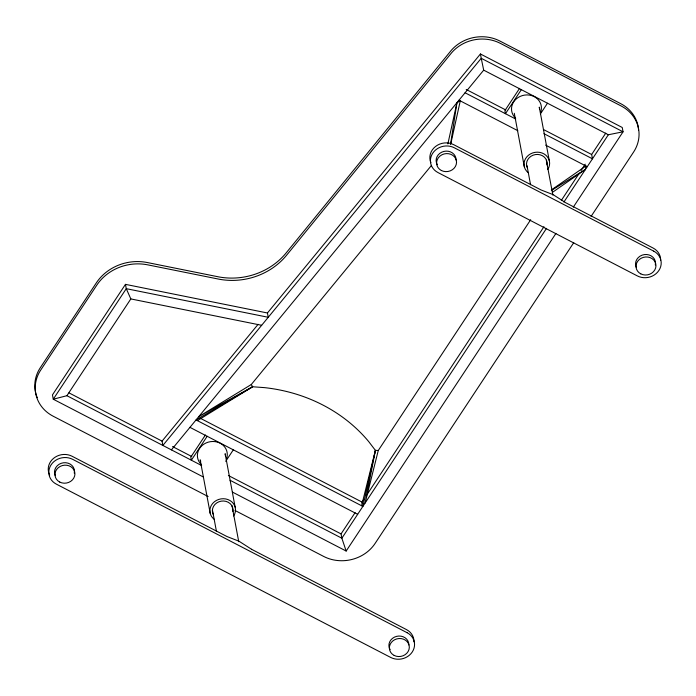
<?xml version="1.0" encoding="UTF-8"?>
<svg xmlns="http://www.w3.org/2000/svg" width="696" height="696" viewBox="0 0 696 696"><rect width="100%" height="100%" fill="white"/><g stroke="black" fill="none" stroke-linecap="round" stroke-linejoin="round"><path stroke-width="1.04" d="M552.711 192.174L585.449 169.415L585.91 166.005L551.31 189.982M450.582 144.107L456.95 102.669L460.265 100.868L450.721 144.115M431.529 165.344L251.282 384.523L198.786 416.608L252.631 386.759L264.593 387.637A160.672 144.411 -10.6 0 1 368.723 441.612L375.405 450.373L365.13 502.999L378.267 450.495L530.691 219.719M447.876 143.907L456.95 102.669M378.267 450.495L375.405 450.373L362.877 506.41L196.046 419.932L252.631 386.759L251.282 384.523M361.581 505.748L375.405 450.373M573.304 207.121L623.05 131.805L622.241 127.49L480.431 53.983L267.438 312.983L125.463 284.36L52.461 394.893L53.261 399.208L203.563 477.117M267.438 312.983L268.247 317.289L126.272 288.675L53.261 399.208L66.912 395.702L130.831 298.923L126.272 288.675L125.463 284.36M205.424 434.974L190.791 457.133L191.365 460.213L207.173 436.279M225.704 461.361L233.317 449.833M519.581 88.366L504.878 110.629L505.453 113.709L521.339 89.662M540.427 113.9L547.482 103.217M555.93 233.438L346.164 551.041L341.858 538.226L341.057 533.91L355.099 512.639M362.39 503.826L362.068 502.103L363.86 499.38M366.253 495.761L543.959 226.705M561.315 200.431L579.263 173.252M581.056 170.537L585.249 164.195M543.959 133.675L592.453 158.81L591.652 154.495L605.764 133.119M546.534 228.331L341.858 538.226L230.037 480.266M563.899 202.049L608.339 134.763L623.05 131.805L481.232 58.29L480.431 53.983M573.73 242.686L375.127 543.393A37.567 33.765 -10.6 0 1 323.64 556.417L235.074 510.507M591.078 216.421L633.551 152.119A37.567 33.765 -10.6 0 0 621.145 105.975L500.372 43.37A37.567 33.765 -10.6 0 0 451.704 52.67L286.917 254.832A65.424 58.803 -10.6 0 1 217.239 278.826L147.7 264.845A46.24 41.56 -10.6 0 0 96.753 285.221L40.725 370.046A37.567 33.765 -10.6 0 0 53.131 416.191L208.121 496.535M608.339 134.763L483.694 70.148L481.232 58.29L162.864 445.44L162.055 441.125L258.112 324.319M171.425 449.877L483.694 70.148M551.545 190.365L585.449 169.415M197.386 420.628L252.631 386.759M130.831 298.923L261.661 325.293M466.207 89.471L505.766 109.977M543.402 129.491L591.652 154.495M465.076 92.785L515.727 119.033M458.977 100.198L517.815 130.7M545.629 145.116L587.25 166.692M200.056 418.122L362.068 502.103M189.947 427.353L357.666 514.292M68.982 392.875L162.055 441.125M172.538 446.562L191.8 456.541M228.392 475.516L341.057 533.91M66.912 395.702L201.64 465.537M232.473 492.107L346.164 551.041M251.56 549.292L406.49 629.602A15.73 14.137 -10.6 0 1 413.981 641.799M251.613 549.309L238.963 541.192L226.966 536.538L72.088 456.254A15.73 14.137 -10.6 0 0 53.479 458.412A15.73 14.137 -10.6 0 0 49.677 475.09M200.726 461.265L200.17 459.856L210.227 513.483M514.3 113.291L524.349 166.918M549.283 160.611L539.278 107.158L539.609 109.22M546.325 160.176L552.868 195.124M526.994 165.665L530.561 184.727M235.152 507.175L225.147 453.722L225.478 455.784M232.003 505.679L238.737 541.688M212.463 510.107L216.43 531.292M201.501 464.728A15.008 13.494 -10.6 0 1 200.5 447.163A15.008 13.494 -10.6 0 1 219.579 442.926A15.008 13.494 -10.6 0 1 226.383 459.203M213.324 514.57A10.353 9.3 -10.6 0 1 221.267 501.137A10.353 9.3 -10.6 0 1 232.882 511.421M213.994 519.155A12.867 11.562 -10.6 0 1 212.715 503.382A12.867 11.562 -10.6 0 1 230.08 500.589A12.867 11.562 -10.6 0 1 233.63 515.997M515.623 118.172A15.008 13.494 -10.6 0 1 514.631 100.598A15.008 13.494 -10.6 0 1 533.71 96.37A15.008 13.494 -10.6 0 1 540.505 112.648M527.455 168.006A10.353 9.3 -10.6 0 1 535.398 154.573A10.353 9.3 -10.6 0 1 547.004 164.865M528.125 172.599A12.867 11.562 -10.6 0 1 526.846 156.826A12.867 11.562 -10.6 0 1 544.211 154.034A12.867 11.562 -10.6 0 1 547.752 169.441M638.571 130.135A37.567 33.765 -10.6 0 0 620.71 103.66L499.937 41.055A37.567 33.765 -10.6 0 0 451.278 50.364L286.482 252.518A65.424 58.803 -10.6 0 1 216.804 276.512L147.274 262.531A46.24 41.56 -10.6 0 0 96.318 282.907L40.29 367.74A37.567 33.765 -10.6 0 0 37.288 397.686M55.341 475.646A10.014 8.996 -10.6 0 1 63.432 462.779A10.014 8.996 -10.6 0 1 74.263 473.176M390.117 649.69A10.014 8.996 -10.6 0 1 396.546 636.37A10.014 8.996 -10.6 0 1 408.856 644.948M437.332 164.769A10.014 8.996 -10.6 0 1 443.761 151.45A10.014 8.996 -10.6 0 1 456.071 160.028M636.379 267.447A10.014 8.996 -10.6 0 1 644.47 254.579A10.014 8.996 -10.6 0 1 655.301 264.976M660.626 260.252A15.73 14.137 -10.6 0 0 653.126 248.054L565.691 202.727L553.094 194.628L541.096 189.982L453.705 144.681A15.73 14.137 -10.6 0 0 435.487 146.517A15.73 14.137 -10.6 0 0 430.894 162.673M653.709 251.134L454.279 147.761A15.73 14.137 -10.6 0 0 432.721 153.207A15.73 14.137 -10.6 0 0 437.923 172.53L637.345 275.912A15.73 14.137 -10.6 0 0 658.903 270.457A15.73 14.137 -10.6 0 0 653.709 251.134M407.064 632.681L72.662 459.334A15.73 14.137 -10.6 0 0 51.112 464.789A15.73 14.137 -10.6 0 0 56.306 484.112L390.708 657.45A15.73 14.137 -10.6 0 0 412.258 651.995A15.73 14.137 -10.6 0 0 407.064 632.681M59.743 482.067A10.014 8.996 -10.6 0 0 74.924 474.063A10.014 8.996 -10.6 0 0 60.178 466.424A10.014 8.996 -10.6 0 0 59.743 482.067M394.136 655.414A10.014 8.996 -10.6 0 0 409.318 647.41A10.014 8.996 -10.6 0 0 394.58 639.772A10.014 8.996 -10.6 0 0 394.136 655.414M441.36 170.494A10.014 8.996 -10.6 0 0 456.532 162.49A10.014 8.996 -10.6 0 0 441.795 154.851A10.014 8.996 -10.6 0 0 441.36 170.494M640.781 273.867A10.014 8.996 -10.6 0 0 655.963 265.863A10.014 8.996 -10.6 0 0 641.216 258.225A10.014 8.996 -10.6 0 0 640.781 273.867"/></g></svg>
